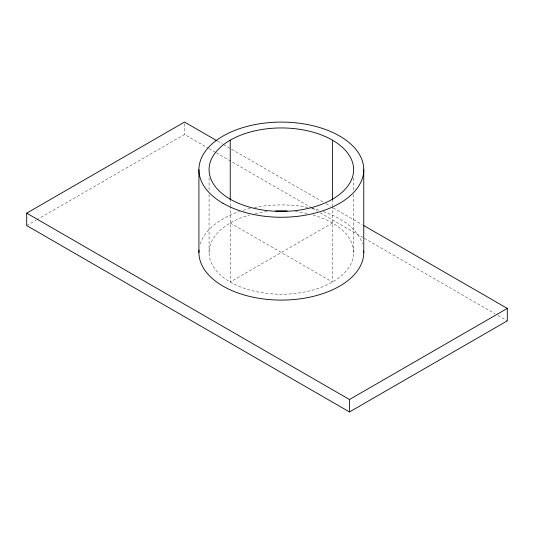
<?xml version="1.0" encoding="UTF-8"?>
<svg xmlns="http://www.w3.org/2000/svg" width="534" height="534" viewBox="0 0 534 534"><rect width="100%" height="100%" fill="white"/><g stroke="black" fill="none" stroke-linecap="round" stroke-linejoin="round"><path stroke-width="0.4" stroke-dasharray="2.67 2" d="M26.7 225.588L36.065 220.175M36.786 219.761L184.51 134.475L208.34 148.232M332.455 222.998L230.241 282.012L230.241 206.431M217.725 141.23L222.785 144.147M223.506 144.567L323.157 202.099M326.047 203.768L330.379 206.271M333.269 207.94L362.152 224.614M209.061 148.652L215.562 152.404M216.283 152.817L311.602 207.853M312.323 208.273L317.383 211.19M320.267 212.859L363.594 237.87M364.321 238.291L495.025 313.752M497.915 315.42L507.3 320.841M230.241 222.998L332.455 282.012L332.455 206.431M353.621 177.962L353.621 191.212M353.621 194.523L353.621 252.502M332.455 199.182L332.455 205.81M230.241 199.182L230.241 205.81M209.068 177.962L209.068 191.212M209.068 194.523L209.068 252.502M184.51 123.708L184.51 134.475M312.944 214.975A72.277 41.732 0 0 1 337.802 278.561A72.277 41.732 0 0 1 224.894 278.561A72.277 41.732 0 0 1 249.745 214.975M255.292 213.58A72.277 41.732 0 0 1 267.427 211.557M295.262 211.557A72.277 41.732 0 0 1 307.397 213.58M200.257 243.978A82.423 47.586 0 0 1 239.332 211.564M243.137 210.343A82.423 47.586 0 0 1 251.013 208.26M254.264 207.559A82.423 47.586 0 0 1 308.432 207.559M311.682 208.26A82.423 47.586 0 0 1 319.552 210.343M323.357 211.564A82.423 47.586 0 0 1 362.432 243.978"/><path stroke-width="0.8" d="M363.594 225.448L507.3 308.412L507.3 320.841L349.49 411.948L26.7 225.588L26.7 213.159L184.51 122.052L217.004 140.816M26.7 213.159L349.49 399.525L507.3 308.412M363.767 169.678L363.767 252.502M349.49 399.525L349.49 411.948M332.455 140.168L332.455 199.803M230.241 140.168L230.241 199.803M198.922 169.678L198.922 252.502M363.727 250.96A82.423 47.586 0 0 1 280.67 300.088A82.423 47.586 0 0 1 199.022 250.186M275.611 210.91A72.277 41.732 0 0 1 287.078 210.91M223.065 203.327A82.423 47.586 0 0 0 360.957 181.994A82.423 47.586 0 0 0 260.011 123.714A82.423 47.586 0 0 0 223.065 203.327M230.241 199.182A72.277 41.732 0 0 0 351.165 180.479A72.277 41.732 0 0 0 262.641 129.368A72.277 41.732 0 0 0 230.241 199.182"/></g></svg>
